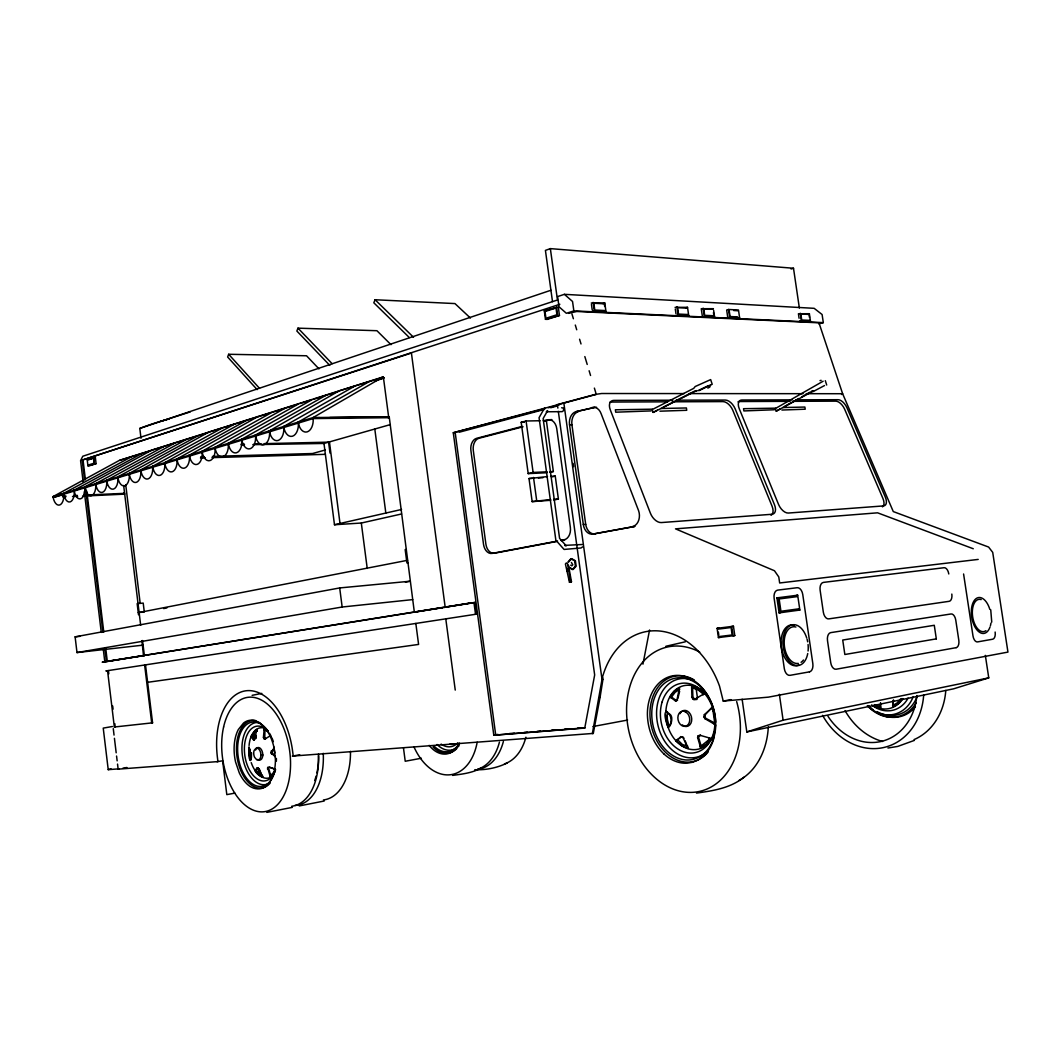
<?xml version="1.0" encoding="UTF-8"?>
<svg xmlns="http://www.w3.org/2000/svg" width="1061" height="1061" viewBox="0 0 1061 1061"><rect width="100%" height="100%" fill="white"/><g stroke="black" fill="none" stroke-linecap="round" stroke-linejoin="round"><path stroke-width="1.5" d="M262.651 777.209L262.677 775.962L256.377 770.843L257.836 768.018L259.401 769.278L262.651 777.209C259.468 775.737 252.412 771.851 257.041 767.978L257.836 768.018M248.645 747.833C250.21 742.329 247.2 762.779 251.125 759.477M249.64 748.602L251.006 759.517L250.237 760.512M257.783 759.424A6.353 3.727 81.5 0 0 262.73 755.737L262.757 754.65A6.353 3.727 81.5 0 0 259.839 747.992A6.353 3.727 81.5 0 0 255.621 749.994M668.403 727.355C677.714 716.865 658.947 699.942 667.13 724.849C669.372 732.541 675.565 714.809 668.457 713.668M264.003 738.721L265.834 738.549L264.003 738.721L263.433 737.395L264.202 728.827L268.075 730.883M264.759 738.456L264.945 729.941L264.202 728.827M665.777 711.347L667.144 712.329L667.342 719.318L669.08 726.188L668.032 727.448M714.875 723.934L712.541 707.422L704.371 714.623L703.801 716.745L704.942 718.682L714.013 723.934L714.875 723.934L714.756 716.997M991.743 622.104L990.735 609.796M685.207 740.936L688.032 748.403L681.759 745.737L676.136 740.989L681.374 736.719L676.189 740.353M687.807 746.215L682.462 744.543L677.674 739.902M710.525 384.612L709.782 387.119L707.833 388.087M902.513 698.735L898.256 703.682L892.832 706.838L893.243 700.26M892.659 706.149L893.601 700.114M601.786 677.833L602.728 677.674L602.953 679.372L600.049 697.435L593.298 733.416L592.356 733.589L602.303 677.767A83.474 62.48 77.9 0 1 658.364 630.91A83.474 62.48 77.9 0 1 719.53 686.135L723.231 701.069L768.416 697.143L1007.95 652.091L992.711 552.37L988.6 547.052L893.282 511.574L842.633 393.724L818.959 322.823L576.773 311.483L568.51 313.38M273.526 774.119L270.237 776.745L267.624 767.514L269.441 767.222L275.237 769.145M270.237 776.745L270.674 775.472L268.42 767.514L267.624 767.514M676.825 700.512L679.504 687.767L674.106 691.334L669.942 696.852L675.459 700.91L677.462 700.207L675.459 700.91M679.624 691.348L677.833 698.682M714.239 722.766L705.684 718.257L704.703 716.586L705.194 714.769L711.692 707.607M250.383 760.445L251.205 754.252L248.804 747.899M251.377 758.138L251.537 752.779M642.953 664.146L649.557 630.009M256.669 730.154L254.905 738.164L253.513 739.875L250.993 736.52L255.502 730.22L256.656 729.557L257.001 731.215L256.656 729.557M255.489 738.111L256.086 735.353M275.356 756.745L270.754 752.713L274.229 747.793M274.998 755.684L271.576 752.594L274.123 748.814M700.618 747.607L701.122 745.976L708.536 740.074L709.61 738.284L709.013 737.78L710.485 738.668L706.149 744.172L700.618 747.607L697.607 737.501L698.178 735.764L700.618 735.379L698.178 735.764M701.122 745.976L698.536 737.289L699.027 735.777M318.963 368.857L306.523 355.767L228.659 354.281L227.638 357L257.147 389.639M700.035 746.917L700.618 745.392M390.992 344.679L376.934 330.714L297.982 328.154L296.855 331.032L329.812 365.395M269.786 776.201L270.29 775.007M470.408 318.035L454.957 303.579L375.09 299.746L373.817 302.796L409.321 337.544M253.513 739.875L254.919 739.331L254.282 739.583C249.627 737.037 254.242 732.448 256.987 730.697M880.55 707.78L879.993 705.923L880.55 707.78L874.436 705.552M691.626 687.369L691.997 686.56L694.159 687.077L698.363 689.053L704.119 693.722L694.928 699.172L693.005 699.066L691.958 697.395L691.626 687.369L692.608 688.682L692.886 697.316L694.928 699.172M692.608 688.682L691.997 686.56M544.625 407.888L539.054 417.689L555.845 540.182L564.067 549.439L581.004 547.98L582.582 546.919M676.295 700.552L671.533 697.064L675.128 692.316L679.769 689.239M900.988 698.549L897.327 702.806L892.659 705.525L892.832 706.838M262.73 755.724L260.913 754.902L260.661 752.819A6.048 3.528 81.5 0 0 257.81 748.39L255.966 748.257L254.123 750.459A6.048 3.528 81.5 0 0 254.613 757.315L256.789 759.822A6.048 3.528 81.5 0 0 260.913 754.902L262.757 754.65M704.119 693.722L702.926 694.783L703.615 694.464M275.051 770.936L270.674 775.472M567.887 562.038L570.884 558.736L574.651 560.845L575.407 566.256L572.383 569.545L568.63 567.423M568.63 561.959L571.64 558.67L575.407 560.778L576.15 566.189L573.126 569.478L569.372 567.356M841.559 394.493L842.633 393.724L806.32 393.684M744.119 777.09C730.737 788.058 713.125 790.843 696.493 793.071M265.25 738.827L270.038 735.936M53.05 496.601L313.061 417.57L383.034 376.973L119.27 460.447L53.05 496.601L53.143 497.423A10.743 5.53 86.9 0 0 59.615 505.009A10.743 5.53 86.9 0 0 63.872 494.174M704.942 718.682L705.684 718.257M354.361 386.35L283.698 426.495L284.335 429.493A12.122 7.427 88.7 0 0 292.478 436.217A12.122 7.427 88.7 0 0 298.38 425.249L298.234 422.079L369.016 381.708M325.86 395.368L255.476 435.076L256.099 438.007A11.883 7.135 88.4 0 0 263.937 444.652A11.883 7.135 88.4 0 0 269.6 433.936L269.454 430.819L339.043 390.899L383.392 377.172L388.631 416.907L329.772 417.57M273.247 412L298.406 404.042L228.354 443.312L228.951 446.204A11.658 6.87 88.1 0 0 236.51 452.755A11.658 6.87 88.1 0 0 241.935 442.291L241.789 439.227L312 399.745L299.918 403.565M197.77 435.872L129.19 473.458L129.721 476.137A10.809 5.915 87.4 0 0 136.272 482.357A10.809 5.915 87.4 0 0 140.901 472.768L140.768 469.93L208.646 432.172L271.802 412.464L202.067 451.296L202.651 454.135A11.432 6.605 87.9 0 0 209.932 460.593A11.432 6.605 87.9 0 0 215.144 450.368L214.998 447.371L284.892 408.326M233.884 424.453L164.707 462.662L165.264 465.421A11.114 6.247 87.6 0 0 172.174 471.76A11.114 6.247 87.6 0 0 177.081 461.853L176.935 458.949L246.298 420.527M176.935 458.949L177.492 461.734A11.22 6.366 87.7 0 0 184.521 468.1A11.22 6.366 87.7 0 0 189.534 458.1L189.388 455.156L258.022 416.535M823.124 381.217L775.392 408.538L776.241 411.164L780.472 408.79M784.689 406.416L798.761 398.512M801.572 396.933L810.007 392.185M163.633 446.668L95.676 483.644L96.18 486.256A10.53 5.61 87.2 0 0 102.413 492.357A10.53 5.61 87.2 0 0 106.79 483.06L106.657 480.301L174.826 443.127M106.657 480.301L107.161 482.954A10.623 5.716 87.2 0 0 113.5 489.081A10.623 5.716 87.2 0 0 117.957 479.691L117.824 476.906L186.206 439.533M131.047 456.986L63.726 493.352L64.204 495.911A10.252 5.332 87 0 0 70.145 501.893A10.252 5.332 87 0 0 74.283 492.874L74.151 490.182L141.683 453.617M824.516 385.567L813.243 391.509L811.426 391.39L813.615 390.859L776.241 411.164M698.974 390.66L712.196 384.281L710.658 379.599L695.194 386.522L693.708 388.379L652.197 409.586L653.138 412.411L657.422 410.209M663.152 407.265L694.61 391.124L696.745 391.23M696.838 390.541L653.138 412.411M698.218 390.528L708.509 385.567M271.55 754.238L272.266 753.894M480.752 768.23C472.145 772.992 462.172 774.119 452.57 775.392M507.277 762.965C497.33 767.846 485.845 770.22 474.784 769.702M693.005 699.066L693.801 698.735M255.343 771.254L256.377 770.843M682.634 736.918L681.944 736.891L683.907 738.284L682.634 736.918L680.486 736.652M914.41 740.379L897.725 746.427L887.951 748.018M569.465 582.25L570.765 582.038L567.489 563.603L566.335 562.953L565.407 563.975L569.465 582.25L571.481 581.76L568.471 565.208M570.765 582.038L571.481 581.76M799.357 308.008L793.509 268.261L550.354 248.619L545.42 250.396L552.502 301.629M676.136 740.989L677.621 740.445M160.702 421.416L190.224 411.907M141.007 438.286L139.8 428.432L550.964 290.237M564.386 294.335L557.595 296.576L559.001 306.775L566.362 313.287L573.855 310.886L823.309 322.624L822.103 314.52L814.158 308.327L564.386 294.335L572.542 301.47L573.855 310.886M255.277 770.763L256.324 770.419M84.548 479.758L82.188 460.103L559.85 304.282M82.188 460.103L411.416 353.034L445.182 607.237L444.254 607.343L474.904 602.462L476.469 614.147L105.901 670.937L106.776 670.831M87.188 459.585L95.344 457.424L96.1 463.657L89.575 465.739L87.93 465.792L87.188 459.585L95.344 457.424M544.293 310.886L558.298 307L559.465 315.488L547.251 319.388L545.46 319.308L544.293 310.886L556.773 307.504M87.586 460.103L93.448 458.206L94.058 463.18L88.182 465.063M545.009 311.536L556.004 307.969L556.932 314.746L545.938 318.273L545.195 312.876M742.13 699.226L746.811 731.931L783.111 720.207L988.759 677.873L985.337 655.366M591.256 302.995L604.783 302.995L605.964 311.417L592.436 311.457L605.964 311.417M87.93 465.792L96.1 463.657M545.46 319.308L559.465 315.488M602.913 303.592L604.783 302.995M150.954 450.686L119.694 460.315M208.075 432.609L151.617 450.222L84.747 486.959L84.88 489.665A10.345 5.424 87.1 0 1 80.663 498.789A10.345 5.424 87.1 0 1 74.641 492.768L74.151 490.182M313.552 399.254L338.406 391.39M374.825 380.62L384.135 377.676M374.453 381.151L383.764 378.207M293.207 755.936L292.664 751.639A64.602 37.665 81.5 0 0 247.027 690.671A64.602 37.665 81.5 0 0 217.425 757.514L217.929 761.586L117.731 769.185L118.779 768.854M988.759 677.873L953.693 688.801L746.811 731.931M791.068 269.003L793.509 268.261M112.386 726.506L103.235 728.111L108.222 769.649L111.02 768.787M675.075 307.345L687.528 307.332L688.669 315.356L680.751 315.634M65.278 493.073L54.217 496.442L54.323 497.264L63.793 494.399M73.169 490.673L77.917 489.24M84.23 487.317L88.965 485.885M95.278 483.962L98.448 483.007M106.339 480.606L109.495 479.638M117.4 477.238L120.556 476.283M128.447 473.882L131.617 472.927M152.147 466.694L155.304 465.726M177.412 459.015L180.569 458.047M188.473 455.66L193.208 454.214M227.956 443.657L231.112 442.702M242.173 439.347L245.33 438.379M254.799 435.501L259.547 434.068M269.017 431.19L273.751 429.745M53.143 497.423L313.194 418.578L389.334 417.702L389.215 416.734L313.061 417.57L313.207 420.779A12.255 7.573 88.8 0 1 307.186 431.867A12.255 7.573 88.8 0 1 298.884 425.103L298.234 422.079M163.314 464.241L166.471 463.272M685.645 307.902L687.528 307.332M676.228 315.409L688.669 315.356M711.533 309.242L713.403 308.685L701.268 308.711L702.409 316.655L714.544 316.589L713.629 310.263M728.549 309.48L726.679 310.024L727.806 317.849L739.61 317.783L738.483 309.998L728.549 309.48L729.676 317.305L739.61 317.783M714.544 316.589L703.881 316.722M257.041 767.978L259.401 769.278M727.806 317.849L729.676 317.305M387.65 416.92L388.406 417.716L387.689 416.907M123.646 485.474L140.675 625.287M389.334 417.702L414.347 612.184L474.904 602.462M252.81 444.665L323.976 443.458L390.382 424.586M807.103 321.589L799.53 321.231L810.471 321.151L809.371 313.711L798.429 313.751L799.079 318.247M807.514 314.228L809.371 313.711M325.329 449.957L312.557 453.524L212.399 456.389M818.88 323.844L823.309 322.624M684.173 393.578L601.653 393.512L595.327 394.4L556.481 404.825L557.423 404.825L557.874 408.1M558.325 411.363L594.664 674.942L584.757 728.071L493.803 735.207L453.286 432.742L596.282 394.4L595.327 394.4M453.286 432.742L545.155 408.618M548.312 407.769L559.359 404.811M459.161 432.238L544.386 409.44M550.699 407.756L557.012 406.058M546.879 472.742L528.192 473.604L521.19 422.305L526.084 420.992L540.129 420.74M324.202 801.015L299.229 805.936M592.98 534.068L634.703 526.455L592.98 534.068A11.26 8.289 85.9 0 1 583.311 524.519L569.532 424.745A11.233 8.209 89.7 0 1 576.03 411.655L594.399 407.464A11.326 8.369 89.9 0 1 596.587 407.291M522.264 426.403L476.614 438.312A10.557 7.281 88.5 0 0 470.898 450.514L483.524 544.346A10.57 7.334 85.5 0 0 492.132 553.404L557.569 541.057M544.306 420.647L547.449 419.838A11.021 7.918 89.3 0 1 556.76 428.671L570.354 527.397A11.034 7.984 85.7 0 1 563.948 539.85L560.752 540.46M576.03 411.655L594.399 407.464M523.073 426.774L479.002 438.259A10.544 7.281 88.5 0 0 473.286 450.434L485.898 544.16A10.557 7.334 85.5 0 0 494.506 553.205L556.746 541.468M545.115 421.031L549.837 419.798A10.995 7.918 89.3 0 1 551.906 419.639M292.359 807.368L266.815 812.381M550.752 500.275L532.158 501.614L529.015 478.551L547.489 476.588M820.02 380.62L821.161 380.342M552.224 476.853L555.248 476.11L558.391 499.002L553.855 500.049M697.607 737.501L698.536 737.289M665.857 646.282L685.326 641.799M528.192 473.604L533.113 472.45L547.131 471.8M549.678 472.384L553.365 471.522L546.375 420.62L543.259 420.686M532.158 501.614L550.632 499.559M323.976 443.458L334.48 524.744L401.562 509.466M334.48 524.744L361.31 523.033L401.522 513.988M267.385 768.867L268.221 768.681M711.493 708.721L712.223 708.562M252.12 695.34L261.802 693.39M139.124 612.502L407.517 560.301L406.588 560.38M163.619 608.576L166.856 607.953M561.534 540.566L564.731 539.969M723.231 701.069L731.016 699.623M234.866 793.124L226.815 794.623L222.624 760.79L217.041 761.732M421.376 758.23L405.222 761.254L403.512 748.204M592.966 726.533L627.608 720.048M143.102 645.128L76.989 652.568L75.119 636.852L339.692 587.94L410.262 581.216L405.382 582.091M493.803 735.207L585.035 727.833M703.801 716.745L704.703 716.586M299.732 754.795L292.305 756.095L593.298 733.416M76.989 652.568L342.159 607.011L412.689 599.611M599.12 697.594L600.049 697.435M117.731 769.185L118.593 769.039M123.01 768.098L126.949 767.501M471.111 602.873L102.174 662.183L442.623 607.595M602.953 679.372L602.025 679.517L563.815 402.862L564.757 402.848M142.545 640.539L144.362 655.565L107.32 661.507L105.742 648.404M270.754 752.713L271.576 752.594M718.854 628.072L717.09 628.324L718.416 637.581L720.167 637.329M107.559 670.685L114.336 727.01L115.198 726.878L114.813 723.668M734.782 635.552L733.032 635.818L731.692 626.481L733.456 626.242L734.782 635.552L718.416 637.581M152.572 722.833L151.696 722.965L144.628 665.008L145.503 664.902L152.572 722.833L114.336 727.01M147.625 682.303L418.591 644.425L415.832 623.444M776.917 597.874L778.124 597.714L780.299 612.727L779.092 612.887L776.917 597.874L797.686 595.208L799.848 610.048L779.092 612.887M796.466 595.38L797.686 595.208M798.84 608.828L780.936 611.269L779.145 598.948L797.076 596.64M798.628 610.208L799.848 610.048M717.09 628.324L733.456 626.242M717.952 629.16L731.095 627.515L732.156 634.969L719 636.573M978.202 559.412L779.663 582.98L778.774 576.932L774.45 570.738L675.499 528.855L877.58 512.821L973.269 548.749M446.708 618.709L445.779 618.815L455.249 690.088M144.362 655.565L143.5 655.658L141.922 640.605M476.469 614.147L475.527 614.253L473.962 602.568M75.119 636.852L79.946 636.335M139.376 614.611L138.5 614.69L137.161 603.656L143.208 603.086L144.296 611.998L138.248 612.582M691.958 697.395L692.886 697.316M263.433 737.395L264.269 737.315M693.761 699.716L697.064 699.424M774.371 409.758L743.894 410.939L743.549 408.697L775.525 408.167M407.848 562.847L406.92 562.927L405.169 549.625L406.098 549.558M651.189 410.899L615.725 412.198L615.367 409.785L652.343 409.175M496.76 734.53L498.06 734.437M509.426 733.536L514.306 733.151M524.041 732.382L527.29 732.13M537.038 731.361L540.288 731.109M551.667 730.207L554.916 729.955M564.664 729.186L567.9 728.934M577.648 728.164L580.897 727.912M108.222 769.649L118.116 768.907L117.532 764.079M781.904 410.037L805.206 409.201L804.875 407.053L782.912 407.543M553.736 499.333L558.391 499.002M583.311 524.519L585.699 524.346A11.247 8.289 85.9 0 0 595.367 533.869M659.929 411.191L686.732 410.289L686.401 407.968L660.937 408.498M550.593 476.389L555.248 476.11M529.015 478.551L532.118 478.365M538.312 477.98L542.967 477.702M550.248 471.668L553.365 471.522M62.493 496.071L65.809 495.925M74.084 495.567L77.387 495.421M84.005 495.129L124.601 493.338M62.599 496.906L65.901 496.76M72.519 496.468L77.652 496.349M82.546 496.124L124.694 494.147M200.808 456.721L204.123 456.628M200.463 457.967L205.396 457.821M211.961 457.636L325.382 454.333M241.046 444.174L244.348 444.095M254.269 443.869L260.873 443.71M264.176 443.644L328.578 442.145L329.998 453.06M521.19 422.305L524.32 422.251M569.532 424.745L571.919 424.705A11.22 8.209 89.7 0 1 578.431 411.628M241.218 444.864L244.534 444.811M221.683 428.312L152.704 466.31L153.248 469.042A11.008 6.141 87.6 0 0 160.039 475.341A11.008 6.141 87.6 0 0 164.853 465.54L164.707 462.662M313.247 417.755L319.852 417.676M672.846 400.209L613.762 400.395A10.61 6.326 55 0 0 610.287 409.851L650.433 513.285A10.809 6.552 57.4 0 0 661.335 522.569L772.05 514.267A10.133 5.716 58.2 0 0 774.477 504.718L735.154 408.803A9.934 5.544 56.2 0 0 725.353 400.05L676.122 400.196M792.395 399.851L741.798 399.997A9.841 5.424 56.4 0 0 739.265 408.764L778.549 504.439A10.026 5.597 58.3 0 0 788.336 513.047L883.614 505.911A9.443 4.934 58.8 0 0 885.298 497.065L846.983 407.848A9.257 4.801 57.2 0 0 838.097 399.705L795.657 399.838M667.223 401.827L611.428 402.053A10.597 6.326 55 0 0 609.704 402.371M672.144 401.801L723.032 401.602A9.92 5.544 56.2 0 1 732.819 410.328L772.05 506.163A10.119 5.716 58.2 0 1 771.082 515.275M790.087 401.337L739.477 401.535A9.828 5.438 56.4 0 0 738.005 401.84M793.349 401.323L835.803 401.151A9.244 4.801 57.2 0 1 844.675 409.281L882.911 498.418A9.43 4.934 58.8 0 1 882.46 506.853M689.133 393.591L803.018 393.684M381.085 377.597L382.026 377.597M382.464 377.159L383.392 377.172M257.836 768.177L258.526 768.191M410.474 353.008L411.416 353.034M889.675 717.249L878.389 713.496C886.93 718.191 897.659 718.867 906.399 714.278A38.912 32.679 73.6 0 0 915.431 706.812M605.274 310.555L594.783 310.051L593.842 303.26L604.332 303.804L604.704 306.51M688.032 314.533L678.51 314.069L677.594 307.61L687.117 308.101M737.514 316.907L730.061 316.549L729.159 310.289M809.914 320.382L801.731 319.998L800.843 314.003L809.026 314.427L809.463 317.411M709.928 309.295L703.775 308.963L704.69 315.329L713.92 315.767L713.456 312.61M733.628 310.515L738.111 310.754M670.167 697.515L671.732 697.621M269.441 767.222L275.555 769.411M251.059 737.05L252.16 737.143M669.942 696.852L671.533 697.064M271.152 751.055L271.921 751.161M250.993 736.52L252.107 736.692M704.371 714.623L705.194 714.769M561.654 407.769L563.404 408.074L563.736 410.461L562.184 411.641L546.309 411.787L547.635 410.607L543.139 418.538L559.585 538.351L566.229 545.845L564.664 545.381L582.25 544.505M667.144 712.329L666.175 711.414M670.711 717.329L671.401 717.488M879.715 706.533L874.45 704.61M692.926 687.979L698.403 690.127L703.363 694.146M684.756 711.4L683.722 711.149A7.732 5.849 77.3 0 0 678.072 719.915A7.732 5.849 77.3 0 0 686.825 725.764L688.39 724.292A7.732 5.849 77.3 0 0 687.568 713.456L684.756 711.4L685.764 711.891M700.035 735.3L709.796 738.085M264.945 729.941L268.274 731.719M709.61 738.284L710.485 738.668M571.402 562.489L572.794 564.797L571.866 565.805L570.712 565.155M868.588 705.658L873.23 710.034M375.09 299.746L413.538 337.292M297.982 328.154L332.12 363.671M664.226 754.225C653.351 744.04 647.661 729.159 647.396 714.398A44.39 33.528 77.4 0 1 681.308 675.671A44.39 33.528 77.4 0 1 715.658 724.411L713.576 739.265A44.39 33.528 77.4 0 1 703.231 756.347L698.297 759.901L692.846 762.222L687.064 763.204A44.39 33.528 77.4 0 1 664.186 754.199M228.659 354.281L259.521 388.339M263.91 729.464L264.68 730.485M258.831 769.437L262.505 776.652M683.43 738.483L688.032 748.403M713.483 722.766L714.013 723.934M712.541 707.422L714.65 715.591M568.789 577.953L570.181 581.972M825.312 380.674L826.691 385.024M571.959 314.016L573.391 318.738M575.301 325.051L576.72 329.772M579.585 339.228L581.017 343.963M584.836 356.576L587.21 364.454M589.12 370.753L590.553 375.488M594.372 388.101L595.805 392.822M269.454 430.819L270.078 433.79A12.003 7.281 88.5 0 0 278.075 440.474A12.003 7.281 88.5 0 0 283.844 429.639L283.698 426.495M241.789 439.227L242.385 442.145A11.764 7.003 88.3 0 0 250.091 448.737A11.764 7.003 88.3 0 0 255.621 438.153L255.476 435.076M214.998 447.371L215.595 450.235A11.538 6.737 88 0 0 223.009 456.734A11.538 6.737 88 0 0 228.327 446.389L228.181 443.365M189.388 455.156L189.959 457.967A11.326 6.485 87.8 0 0 197.107 464.386A11.326 6.485 87.8 0 0 202.213 454.267L202.067 451.296M140.768 469.93L141.312 472.649A10.902 6.021 87.5 0 0 147.97 478.909A10.902 6.021 87.5 0 0 152.691 469.214L152.545 466.349M117.824 476.906L118.341 479.572A10.716 5.809 87.3 0 0 124.787 485.752A10.716 5.809 87.3 0 0 129.336 476.256L129.19 473.458M84.88 486.919L85.384 489.519A10.438 5.517 87.1 0 0 91.511 495.58A10.438 5.517 87.1 0 0 95.808 486.376L95.676 483.644M273.871 746.957L275.396 759.066A34.681 20.225 81.5 0 1 265.475 786.559C260.224 790.538 252.85 789.132 248.141 784.981A34.681 20.225 81.5 0 1 239.309 772.938L235.582 762.023A34.681 20.225 81.5 0 1 238.34 729.53L243.566 723.018A34.681 20.225 81.5 0 1 273.871 746.957L274.945 752.992M963.587 573.988L972.977 635.884A6.724 3.607 81.9 0 0 977.552 641.905L992.672 639.213A6.645 3.528 81.8 0 0 995.138 632.038M800.286 313.234L801.387 320.727M566.799 568.351L567.197 571.136M779.358 694.292L783.111 720.207M703.151 308.141L704.292 316.098M676.945 306.775L678.098 314.852M675.3 308.963L675.99 313.804M718.377 632.131L718.788 635.088M696.109 688.417L697.475 698.019M593.139 302.385L594.319 310.86M591.454 304.401L592.237 310.051M550.354 248.619L557.463 299.998L82.785 456.243L80.583 460.62L83.143 481.893M556.495 306.921L557.675 315.409M571.919 424.705L585.699 524.346M573.112 463.378L573.577 466.654M526.084 420.992L533.113 472.45M533.511 477.437L536.68 500.567M455.209 432.702L495.699 734.862M374.798 429.002L385.833 513.047M361.31 523.033L367.225 568.431M329.44 441.906L340.011 523.484M339.692 587.94L342.159 607.011M313.87 417.557L313.366 418.763L313.061 417.57M125.742 484.904L140.185 603.377M93.7 457.477L94.456 463.697M83.05 460.076L85.424 479.731M86.803 491.19L103.779 632.038M108.421 670.579L108.806 673.801M112.678 705.976L113.076 709.186M85.543 487.954L102.904 632.117M104.88 648.51L106.458 661.613M113.275 728.655L114.044 735.087M114.429 738.31L116.179 752.806M116.564 756.029L117.148 760.856M84.323 491.707L101.272 632.422M103.235 648.788L104.814 661.878M880.537 702.647L880.869 707.064M798.31 663.417A18.501 11.22 82.2 0 1 784.238 644.491A18.501 11.22 82.2 0 1 795.949 627.011M803.469 660.022A18.501 11.22 82.2 0 1 801.082 662.303M807.739 653.536A20.583 12.493 82.2 0 1 788.96 660.963A20.583 12.493 82.2 0 1 786.824 628.483A20.583 12.493 82.2 0 1 806.718 637.993M807.076 639.239A20.583 12.493 82.2 0 1 807.673 641.839M808.058 644.478A20.583 12.493 82.2 0 1 808.084 651.043M798.867 664.995A20.57 12.493 82.2 0 1 781.267 646.428A20.57 12.493 82.2 0 1 794.158 625.194M948.786 573.961A6.79 3.713 80.8 0 0 944.104 567.715L823.416 582.396A7.374 4.377 81.1 0 0 820.126 590.234L823.336 612.184A7.374 4.377 81.5 0 0 828.76 618.881L949.171 601.308A6.804 3.713 81.2 0 0 951.823 594.067M592.011 407.477A11.339 8.369 89.9 0 1 601.123 413.697L638.589 510.673A11.512 8.66 86.1 0 1 632.316 526.627M990.006 627.024A18.143 9.708 81.5 0 1 975.019 627.078A18.143 9.708 81.5 0 1 974.741 599.889A18.143 9.708 81.5 0 1 989.833 609.399M990.947 623.072A18.143 9.708 81.5 0 1 990.39 625.791M985.934 630.672A16.3 8.713 81.5 0 1 972.672 616.865A16.3 8.713 81.5 0 1 981.2 599.584M139.8 428.432A369.48 300.064 88.9 0 1 169.15 418.976M736.666 701.6A73.965 55.915 77.3 0 1 691.772 792.381A73.965 55.915 77.3 0 1 626.706 705.194A73.965 55.915 77.3 0 1 699.703 652.077M768.323 726.785A72.732 55.809 76.9 0 1 738.96 780.472M708.204 751.931A43.66 33.01 77.3 0 1 664.385 751.175A43.66 33.01 77.3 0 1 653.549 694.982A43.66 33.01 77.3 0 1 694.318 679.968M706.149 752.448A40.106 30.384 77.3 0 1 657.502 723.204A40.106 30.384 77.3 0 1 692.17 679.929M680.048 713.668A8.13 6.141 77.4 0 1 681.414 711.745M682.303 711.069A8.13 6.141 77.4 0 1 691.348 716.533A8.13 6.141 77.4 0 1 686.613 726.453A8.117 6.141 77.2 0 1 684.438 726.135M683.39 725.618A8.117 6.141 77.2 0 1 682.395 724.875M715.751 725.074A41.578 31.432 77.3 0 1 674.146 756.334A41.578 31.432 77.3 0 1 656.998 692.329A41.578 31.432 77.3 0 1 707.926 695.857M708.655 697.077A41.578 31.432 77.3 0 1 715.737 722.17M714.61 731.984A32.559 24.721 77.2 0 1 687.236 748.509A32.559 24.721 77.2 0 1 665.844 715.22M665.884 711.095A32.559 24.721 77.2 0 1 680.539 686.732A32.559 24.721 77.2 0 1 705.95 694.053M251.033 758.761A57.029 33.952 81.3 0 1 249.653 749.146M318.433 754.159A57.029 33.952 81.3 0 1 291.748 806.241M261.523 776.652A51.458 30.65 81.4 0 1 258.353 768.867M253.778 740.313A51.458 30.65 81.4 0 1 254.415 731.361M270.237 783.005A34.124 19.934 81.5 0 1 237.929 761.718A34.124 19.934 81.5 0 1 255.767 720.605M275.462 770.326A27.652 16.194 81.4 0 1 253.42 775.657A27.652 16.194 81.4 0 1 245.98 737.846A27.652 16.194 81.4 0 1 267.664 730.631M267.505 784.039A31.366 18.369 81.5 0 1 242.346 755.047A31.366 18.369 81.5 0 1 259.786 722.66M274.056 774A32.493 18.979 81.5 0 1 247.226 779.039A32.493 18.979 81.5 0 1 240.595 732.819A32.493 18.979 81.5 0 1 267.849 730.804M269.441 733.204A32.493 18.979 81.5 0 1 271.298 736.613M271.855 737.819A32.493 18.979 81.5 0 1 273.367 741.639M276.377 758.39A32.493 18.979 81.5 0 1 276.364 761.201M275.409 769.212A32.493 18.979 81.5 0 1 274.56 772.461M272.16 776.4A25.477 14.96 81.4 0 1 251.218 762.62M250.025 758.456A25.477 14.96 81.4 0 1 248.937 749.769M249.07 745.512A25.477 14.96 81.4 0 1 266.165 728.761M261.311 776.108A56.909 33.992 81.3 0 1 259.07 770.299M254.017 740.366A56.909 33.992 81.3 0 1 254.335 732.541M323.247 753.31A56.909 33.992 81.3 0 1 295.038 805.418M256.006 738.522A51.392 30.663 81.3 0 1 256.152 735.697M318.539 755.684A51.392 30.663 81.3 0 1 316.907 772.912M316.125 776.068A51.392 30.663 81.3 0 1 314.679 780.525M350.462 751.374A56.167 34.177 81.2 0 1 323.433 799.954M477.171 742.236A52.665 34.841 80.6 0 1 449.413 774.835A52.665 34.841 80.6 0 1 414.015 746.984M499.426 742.156A52.029 34.92 80.4 0 1 478.047 769.132M459.532 743.071A31.605 20.888 80.6 0 1 429.135 745.352M456.946 748.39A31.101 20.583 80.5 0 1 433.047 747.024M457.821 742.833A25.199 16.711 80.5 0 1 441.111 744.093M456.363 748.032A28.581 18.952 80.6 0 1 437.105 744.49M459.108 745.697A28.581 18.952 80.6 0 1 457.318 747.342M458.936 743.933A29.615 19.602 80.5 0 1 433.724 745.817M454.997 743.827A23.223 15.424 80.5 0 1 449.639 744.238M923.68 695.048A65.888 54.734 74.2 0 1 882.739 747.726A65.888 54.734 74.2 0 1 822.567 715.339M916.837 695.592A59.509 49.416 74.2 0 1 881.187 741.453A59.509 49.416 74.2 0 1 827.912 716.188M882.566 741.493A64.907 54.509 73.6 0 1 845.073 710.658M945.789 690.432A64.907 54.509 73.6 0 1 914.078 739.583M916.067 703.019A38.368 32.201 73.6 0 1 867.301 705.592M908.07 698.138A31.22 26.154 73.7 0 1 871.585 704.889M913.242 696.626A35.398 29.655 73.7 0 1 867.871 706.268M917.115 696.6A36.551 30.663 73.7 0 1 877.301 711.759M902.871 698.589A28.859 24.138 73.8 0 1 873.8 706.082M525.898 737.223A51.313 35 80.3 0 1 504.466 763.893M503.405 741.414A51.923 34.933 80.4 0 1 477.543 769.358M123.726 493.378L123.394 494.32L123.726 493.378M809.463 671.865L789.994 675.34A7.626 4.655 82.7 0 1 784.304 668.589L774.119 598.218A7.586 4.642 81.2 0 1 777.647 590.115L797.209 587.714A7.493 4.523 81.1 0 1 802.766 594.545L812.832 663.642A7.533 4.536 82.6 0 1 809.463 671.865M956.173 647.661L836.134 669.226A7.414 4.39 82.5 0 1 830.723 662.648L827.5 640.619A7.4 4.377 82.1 0 1 830.763 632.621L951.08 613.961A6.817 3.727 81.6 0 1 955.762 620.101L958.812 640.274A6.83 3.727 82 0 1 956.173 647.661M936.319 638.868L844.848 654.504L842.726 640.035L934.277 625.287L936.319 638.868M662.104 702.024A35.358 26.79 77.2 0 0 692.183 753.045A35.358 26.79 77.2 0 0 708.682 699.226A35.358 26.79 77.2 0 0 662.104 702.024M223.619 726.931A57.798 33.74 81.5 0 0 262.505 811.864A57.798 33.74 81.5 0 0 282.239 724.716A57.798 33.74 81.5 0 0 223.619 726.931"/></g></svg>
